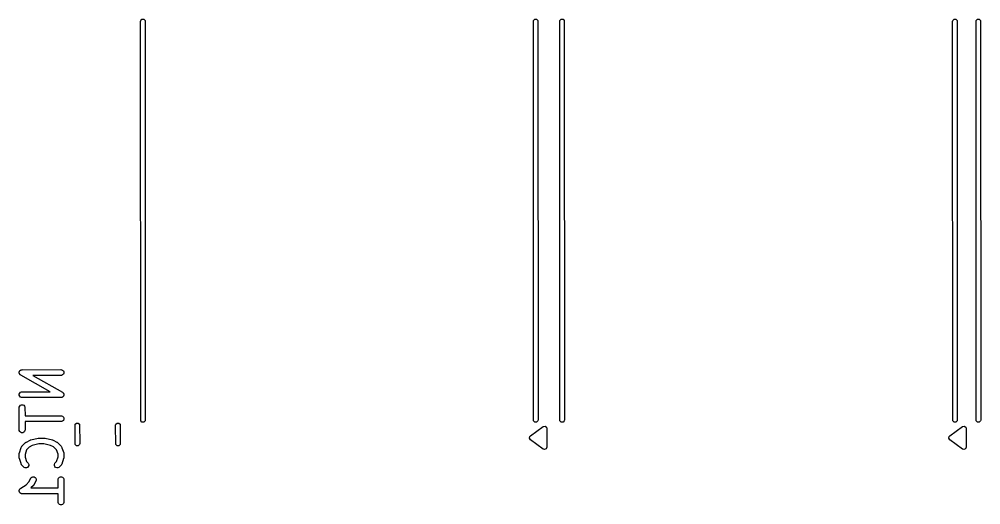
# Model space of a CAD drawing. Extents: x 208 to 341, y -149 to -108.
# Drawn here: x 208.08 to 232.85, y -121.31 to -108.8 of the extents above; entities that cross this region are included whole.
import ezdxf

# ---------------------------------------------------------------- set-up
doc = ezdxf.new("R2010")
doc.units = 0
doc.layers.add('BLACK', color=7, linetype='CONTINUOUS')

msp = doc.modelspace()

# ---------------------------------------------------------------- linework, layer by layer
at = {"layer": 'BLACK', "linetype": 'CONTINUOUS'}
for p, q in [((211.205, -108.86), (211.209567, -108.837039)), ((211.209567, -119.152961), (211.205, -108.86)), ((211.209567, -108.837039), (211.242039, -108.804567)), ((211.242039, -108.804567), (211.287961, -108.804567)), ((211.287961, -108.804567), (211.320433, -108.837039)), ((211.320433, -108.837039), (211.325, -119.13)), ((221.325, -108.86), (221.329567, -108.837039)), ((221.329567, -119.152961), (221.325, -108.86)), ((221.329567, -108.837039), (221.362039, -108.804567)), ((221.362039, -108.804567), (221.407961, -108.804567)), ((221.407961, -108.804567), (221.440433, -108.837039)), ((221.440433, -108.837039), (221.445, -119.13)), ((222.005, -108.86), (222.009567, -108.837039)), ((222.009567, -119.152961), (222.005, -108.86)), ((222.009567, -108.837039), (222.042039, -108.804567)), ((222.042039, -108.804567), (222.087961, -108.804567)), ((222.087961, -108.804567), (222.120433, -108.837039)), ((222.120433, -108.837039), (222.125, -119.13)), ((232.125, -108.86), (232.129567, -108.837039)), ((232.129567, -119.152961), (232.125, -108.86)), ((232.129567, -108.837039), (232.162039, -108.804567)), ((232.162039, -108.804567), (232.207961, -108.804567)), ((232.207961, -108.804567), (232.240433, -108.837039)), ((232.240433, -108.837039), (232.245, -119.13)), ((232.73, -108.86), (232.734567, -108.837039)), ((232.734567, -119.152961), (232.73, -108.86)), ((232.734567, -108.837039), (232.767039, -108.804567)), ((232.767039, -108.804567), (232.812961, -108.804567)), ((232.812961, -108.804567), (232.845433, -108.837039)), ((232.845433, -108.837039), (232.85, -119.13)), ((208.080002, -117.912382), (208.08126, -117.902485)), ((208.08126, -117.892511), (208.083089, -117.888095)), ((208.08126, -117.902485), (208.08126, -117.892511)), ((208.083089, -117.888095), (208.083692, -117.883352)), ((208.083692, -117.883352), (208.088642, -117.874687)), ((208.088642, -117.874687), (208.092459, -117.865475)), ((208.092459, -117.865475), (208.095837, -117.862096)), ((208.095837, -117.862096), (208.098211, -117.857943)), ((208.098211, -117.857943), (208.1061, -117.851833)), ((208.1061, -117.851833), (208.113151, -117.844783)), ((208.113151, -117.844783), (208.117567, -117.842953)), ((208.117567, -117.842953), (208.121348, -117.840026)), ((208.121348, -117.840026), (208.130971, -117.837401)), ((208.130971, -117.837401), (208.140187, -117.833584)), ((208.140187, -117.833584), (208.144992, -117.833577)), ((208.144992, -117.833577), (208.14958, -117.832326)), ((208.14958, -117.832326), (208.159263, -117.833556)), ((208.159263, -117.833556), (209.154819, -117.832143)), ((209.154819, -117.832143), (209.169451, -117.833584)), ((209.169451, -117.833584), (209.196487, -117.844783)), ((209.196487, -117.844783), (209.217179, -117.865475)), ((209.217179, -117.865475), (209.228378, -117.892511)), ((209.228378, -117.892511), (209.228378, -117.921775)), ((208.08126, -117.916994), (208.080002, -117.912382)), ((208.08126, -117.921775), (208.08126, -117.916994)), ((208.085077, -117.93099), (208.08126, -117.921775)), ((208.087702, -117.940614), (208.085077, -117.93099)), ((208.090629, -117.944394), (208.087702, -117.940614)), ((208.092459, -117.948811), (208.090629, -117.944394)), ((208.099509, -117.955861), (208.092459, -117.948811)), ((208.105619, -117.963751), (208.099509, -117.955861)), ((208.111751, -117.968103), (208.105619, -117.963751)), ((208.113151, -117.969503), (208.111751, -117.968103)), ((208.114525, -117.970072), (208.113151, -117.969503)), ((208.117609, -117.972261), (208.114525, -117.970072)), ((208.875267, -118.403968), (208.117609, -117.972261)), ((209.169451, -117.980702), (208.43437, -117.981745)), ((208.43437, -117.981745), (209.19203, -118.413453)), ((209.196487, -117.969503), (209.169451, -117.980702)), ((209.217179, -117.948811), (209.196487, -117.969503)), ((209.228378, -117.921775), (209.217179, -117.948811)), ((208.08126, -118.463939), (208.092459, -118.436903)), ((208.08126, -118.493203), (208.08126, -118.463939)), ((208.092459, -118.520239), (208.08126, -118.493203)), ((208.092459, -118.436903), (208.113151, -118.416211)), ((208.113151, -118.540931), (208.092459, -118.520239)), ((208.113151, -118.416211), (208.140187, -118.405012)), ((208.140187, -118.55213), (208.113151, -118.540931)), ((208.140187, -118.405012), (208.875267, -118.403968)), ((208.154819, -118.553571), (208.140187, -118.55213)), ((209.150374, -118.552157), (208.154819, -118.553571)), ((209.160058, -118.553388), (209.150374, -118.552157)), ((209.164645, -118.552136), (209.160058, -118.553388)), ((209.169451, -118.55213), (209.164645, -118.552136)), ((209.178666, -118.548312), (209.169451, -118.55213)), ((209.18829, -118.545688), (209.178666, -118.548312)), ((209.19207, -118.54276), (209.18829, -118.545688)), ((209.19203, -118.413453), (209.195114, -118.415642)), ((209.196487, -118.540931), (209.19207, -118.54276)), ((209.195114, -118.415642), (209.196487, -118.416211)), ((209.196487, -118.416211), (209.197884, -118.417608)), ((209.203537, -118.53388), (209.196487, -118.540931)), ((209.197884, -118.417608), (209.204019, -118.421963)), ((209.211427, -118.527771), (209.203537, -118.53388)), ((209.204019, -118.421963), (209.210127, -118.429851)), ((209.210127, -118.429851), (209.217179, -118.436903)), ((209.2138, -118.523617), (209.211427, -118.527771)), ((209.217179, -118.520239), (209.2138, -118.523617)), ((209.217179, -118.436903), (209.219009, -118.441321)), ((209.220995, -118.511026), (209.217179, -118.520239)), ((209.219009, -118.441321), (209.221936, -118.445101)), ((209.225946, -118.502362), (209.220995, -118.511026)), ((209.221936, -118.445101), (209.22456, -118.454722)), ((209.22456, -118.454722), (209.228378, -118.463939)), ((209.226548, -118.497618), (209.225946, -118.502362)), ((209.228378, -118.493203), (209.226548, -118.497618)), ((209.228378, -118.463939), (209.228378, -118.468719)), ((209.228378, -118.468719), (209.229636, -118.473332)), ((209.229636, -118.473332), (209.228378, -118.483228)), ((209.228378, -118.483228), (209.228378, -118.493203)), ((208.079819, -118.811905), (208.08126, -118.797273)), ((208.08126, -119.397965), (208.079819, -118.811905)), ((208.08126, -118.797273), (208.092459, -118.770237)), ((208.092459, -118.770237), (208.113151, -118.749545)), ((208.113151, -118.749545), (208.140187, -118.738346)), ((208.140187, -118.738346), (208.169451, -118.738346)), ((208.169451, -118.738346), (208.196487, -118.749545)), ((208.196487, -118.749545), (208.217179, -118.770237)), ((208.217179, -118.770237), (208.228378, -118.797273)), ((208.228378, -118.797273), (208.228935, -119.023933)), ((208.228935, -119.023933), (209.154819, -119.022619)), ((209.154819, -119.022619), (209.169451, -119.02406)), ((209.169451, -119.02406), (209.196487, -119.035259)), ((209.196487, -119.035259), (209.217179, -119.055951)), ((209.217179, -119.139287), (209.196487, -119.159979)), ((209.217179, -119.055951), (209.228378, -119.082987)), ((209.228378, -119.112251), (209.217179, -119.139287)), ((209.228378, -119.082987), (209.228378, -119.112251)), ((211.325, -119.13), (211.320433, -119.152961)), ((221.445, -119.13), (221.440433, -119.152961)), ((222.125, -119.13), (222.120433, -119.152961)), ((232.245, -119.13), (232.240433, -119.152961)), ((232.85, -119.13), (232.845433, -119.152961)), ((208.229819, -119.383333), (208.228378, -119.397965)), ((209.169451, -119.171178), (208.2293, -119.172513)), ((208.2293, -119.172513), (208.229819, -119.383333)), ((209.196487, -119.159979), (209.169451, -119.171178)), ((209.5175, -119.262742), (209.522067, -119.239781)), ((209.522067, -119.760219), (209.5175, -119.262742)), ((209.522067, -119.239781), (209.554539, -119.207309)), ((209.554539, -119.207309), (209.600461, -119.207309)), ((209.600461, -119.207309), (209.632933, -119.239781)), ((209.632933, -119.239781), (209.6375, -119.737258)), ((210.5625, -119.262742), (210.567067, -119.239781)), ((210.567067, -119.760219), (210.5625, -119.262742)), ((210.567067, -119.239781), (210.599539, -119.207309)), ((210.599539, -119.207309), (210.645461, -119.207309)), ((210.645461, -119.207309), (210.677933, -119.239781)), ((210.677933, -119.239781), (210.6825, -119.737258)), ((211.242039, -119.185433), (211.209567, -119.152961)), ((211.287961, -119.185433), (211.242039, -119.185433)), ((211.320433, -119.152961), (211.287961, -119.185433)), ((221.24971, -119.541476), (221.57971, -119.301476)), ((221.362039, -119.185433), (221.329567, -119.152961)), ((221.407961, -119.185433), (221.362039, -119.185433)), ((221.440433, -119.152961), (221.407961, -119.185433)), ((221.57971, -119.301476), (221.624358, -119.290734)), ((221.624358, -119.290734), (221.663524, -119.31471)), ((221.663524, -119.31471), (221.675, -119.35)), ((221.675, -119.35), (221.675, -119.83)), ((222.042039, -119.185433), (222.009567, -119.152961)), ((222.087961, -119.185433), (222.042039, -119.185433)), ((222.120433, -119.152961), (222.087961, -119.185433)), ((232.04971, -119.541476), (232.37971, -119.301476)), ((232.162039, -119.185433), (232.129567, -119.152961)), ((232.207961, -119.185433), (232.162039, -119.185433)), ((232.240433, -119.152961), (232.207961, -119.185433)), ((232.37971, -119.301476), (232.424358, -119.290734)), ((232.424358, -119.290734), (232.463524, -119.31471)), ((232.463524, -119.31471), (232.475, -119.35)), ((232.475, -119.35), (232.475, -119.83)), ((232.767039, -119.185433), (232.734567, -119.152961)), ((232.812961, -119.185433), (232.767039, -119.185433)), ((232.845433, -119.152961), (232.812961, -119.185433)), ((208.092459, -119.425001), (208.08126, -119.397965)), ((208.113151, -119.445693), (208.092459, -119.425001)), ((208.140187, -119.456892), (208.113151, -119.445693)), ((208.169451, -119.456892), (208.140187, -119.456892)), ((208.196487, -119.445693), (208.169451, -119.456892)), ((208.217179, -119.425001), (208.196487, -119.445693)), ((208.228378, -119.397965), (208.217179, -119.425001)), ((208.380501, -119.643804), (208.5652, -119.596287)), ((208.5652, -119.596287), (208.567736, -119.595911)), ((208.567736, -119.595911), (208.568758, -119.595489)), ((208.568758, -119.595489), (208.570719, -119.595471)), ((208.570719, -119.595471), (208.579744, -119.594137)), ((208.579744, -119.594137), (208.587667, -119.595315)), ((208.587667, -119.595315), (208.726247, -119.594048)), ((208.726247, -119.594048), (208.7288, -119.594299)), ((208.7288, -119.594299), (208.729893, -119.594137)), ((208.729893, -119.594137), (208.731764, -119.594591)), ((208.731764, -119.594591), (208.740879, -119.595489)), ((208.740879, -119.595489), (208.748547, -119.598665)), ((208.748547, -119.598665), (208.934913, -119.643906)), ((221.225734, -119.599358), (221.236476, -119.55471)), ((221.24971, -119.638524), (221.225734, -119.599358)), ((221.236476, -119.55471), (221.24971, -119.541476)), ((221.57971, -119.878524), (221.24971, -119.638524)), ((232.025734, -119.599358), (232.036476, -119.55471)), ((232.04971, -119.638524), (232.025734, -119.599358)), ((232.036476, -119.55471), (232.04971, -119.541476)), ((232.37971, -119.878524), (232.04971, -119.638524)), ((208.085138, -119.978385), (208.131287, -119.835807)), ((208.131287, -119.835807), (208.137281, -119.822382)), ((208.137281, -119.822382), (208.139046, -119.820346)), ((208.139046, -119.820346), (208.140078, -119.817856)), ((208.140078, -119.817856), (208.149826, -119.807917)), ((208.149826, -119.807917), (208.156455, -119.800275)), ((208.156455, -119.800275), (208.158158, -119.799423)), ((208.158158, -119.799423), (208.244643, -119.711253)), ((208.244643, -119.711253), (208.250393, -119.706532)), ((208.250393, -119.706532), (208.251692, -119.705036)), ((208.251692, -119.705036), (208.253102, -119.704309)), ((208.253102, -119.704309), (208.256008, -119.701925)), ((208.256008, -119.701925), (208.264823, -119.698273)), ((208.264823, -119.698273), (208.359373, -119.649585)), ((208.33908, -119.827318), (208.26629, -119.901527)), ((208.414215, -119.788627), (208.33908, -119.827318)), ((208.359373, -119.649585), (208.360442, -119.649175)), ((208.360442, -119.649175), (208.360878, -119.648853)), ((208.360878, -119.648853), (208.362121, -119.648533)), ((208.362121, -119.648533), (208.373104, -119.64433)), ((208.373104, -119.64433), (208.380501, -119.643804)), ((208.587645, -119.744009), (208.414215, -119.788627)), ((208.712417, -119.742867), (208.587645, -119.744009)), ((208.88554, -119.784893), (208.712417, -119.742867)), ((208.96535, -119.823619), (208.88554, -119.784893)), ((208.934913, -119.643906), (208.935992, -119.644291)), ((208.935992, -119.644291), (208.936532, -119.64433)), ((208.936532, -119.64433), (208.937739, -119.644915)), ((208.937739, -119.644915), (208.948759, -119.648853)), ((208.948759, -119.648853), (208.95427, -119.652937)), ((208.95427, -119.652937), (209.045502, -119.697204)), ((209.041076, -119.897896), (208.96535, -119.823619)), ((209.045502, -119.697204), (209.051798, -119.701167)), ((209.051798, -119.701167), (209.053628, -119.701925)), ((209.053628, -119.701925), (209.054748, -119.703023)), ((209.054748, -119.703023), (209.057945, -119.705036)), ((209.057945, -119.705036), (209.064468, -119.712558)), ((209.064468, -119.712558), (209.160233, -119.806491)), ((209.160233, -119.806491), (209.169561, -119.817856)), ((209.169561, -119.817856), (209.170592, -119.820346)), ((209.170592, -119.820346), (209.172357, -119.822381)), ((209.172357, -119.822381), (209.176802, -119.835339)), ((209.176802, -119.835339), (209.180759, -119.844892)), ((209.180759, -119.844892), (209.180759, -119.846872)), ((209.180759, -119.846872), (209.22597, -119.978663)), ((209.554539, -119.792691), (209.522067, -119.760219)), ((209.600461, -119.792691), (209.554539, -119.792691)), ((209.632933, -119.760219), (209.600461, -119.792691)), ((209.6375, -119.737258), (209.632933, -119.760219)), ((210.599539, -119.792691), (210.567067, -119.760219)), ((210.645461, -119.792691), (210.599539, -119.792691)), ((210.677933, -119.760219), (210.645461, -119.792691)), ((210.6825, -119.737258), (210.677933, -119.760219)), ((221.615, -119.89), (221.57971, -119.878524)), ((221.657426, -119.872426), (221.615, -119.89)), ((221.675, -119.83), (221.657426, -119.872426)), ((232.415, -119.89), (232.37971, -119.878524)), ((232.457426, -119.872426), (232.415, -119.89)), ((232.475, -119.83), (232.457426, -119.872426)), ((208.079819, -120.002381), (208.080548, -119.994975)), ((208.081069, -120.097698), (208.079819, -120.002381)), ((208.080408, -119.993001), (208.080889, -119.991514)), ((208.080548, -119.994975), (208.080408, -119.993001)), ((208.080408, -120.106999), (208.081069, -120.097698)), ((208.081239, -120.110653), (208.080408, -120.106999)), ((208.080889, -119.991514), (208.08126, -119.987749)), ((208.08126, -120.112251), (208.081239, -120.110653)), ((208.08126, -119.987749), (208.085138, -119.978385)), ((208.082018, -120.114082), (208.08126, -120.112251)), ((208.083668, -120.121336), (208.082018, -120.114082)), ((208.128879, -120.253126), (208.083668, -120.121336)), ((208.26629, -119.901527), (208.228767, -120.017454)), ((208.228767, -120.017454), (208.229703, -120.088832)), ((208.229703, -120.088832), (208.268368, -120.20154)), ((209.079934, -120.011166), (209.041076, -119.897896)), ((209.043262, -120.198737), (209.08087, -120.082545)), ((209.08087, -120.082545), (209.079934, -120.011166)), ((209.2245, -120.121611), (209.178351, -120.264193)), ((209.228378, -120.112251), (209.2245, -120.121611)), ((209.22597, -119.978663), (209.227619, -119.985918)), ((209.227619, -119.985918), (209.228378, -119.987749)), ((209.228378, -119.987749), (209.228398, -119.989345)), ((209.228748, -120.108487), (209.228378, -120.112251)), ((209.228398, -119.989345), (209.22923, -119.993)), ((209.22923, -119.993), (209.228568, -120.0023)), ((209.228568, -120.0023), (209.229819, -120.097619)), ((209.22923, -120.107), (209.228748, -120.108487)), ((209.229819, -120.097619), (209.229089, -120.105025)), ((209.229089, -120.105025), (209.22923, -120.107)), ((208.128879, -120.255107), (208.128879, -120.253126)), ((208.132834, -120.264656), (208.128879, -120.255107)), ((208.137281, -120.277618), (208.132834, -120.264656)), ((208.139046, -120.279653), (208.137281, -120.277618)), ((208.140078, -120.282144), (208.139046, -120.279653)), ((208.149405, -120.293509), (208.140078, -120.282144)), ((208.208389, -120.350455), (208.149405, -120.293509)), ((208.235425, -120.361654), (208.208389, -120.350455)), ((208.264688, -120.361654), (208.235425, -120.361654)), ((208.291724, -120.350455), (208.264688, -120.361654)), ((208.268368, -120.20154), (208.30309, -120.235062)), ((208.312417, -120.329762), (208.291724, -120.350455)), ((208.30309, -120.235062), (208.312417, -120.246427)), ((208.312417, -120.246427), (208.323616, -120.273463)), ((208.323616, -120.302726), (208.312417, -120.329762)), ((208.323616, -120.273463), (208.323616, -120.302726)), ((208.986021, -120.273463), (208.99722, -120.246427)), ((208.986021, -120.302726), (208.986021, -120.273463)), ((208.997219, -120.329762), (208.986021, -120.302726)), ((209.017912, -120.350455), (208.997219, -120.329762)), ((208.99722, -120.246427), (209.043262, -120.198737)), ((209.044948, -120.361654), (209.017912, -120.350455)), ((209.074211, -120.361654), (209.044948, -120.361654)), ((209.101247, -120.350456), (209.074211, -120.361654)), ((209.112612, -120.341129), (209.101247, -120.350456)), ((209.152027, -120.300303), (209.112612, -120.341129)), ((209.153183, -120.299726), (209.152027, -120.300303)), ((209.158466, -120.293634), (209.153183, -120.299726)), ((209.16956, -120.282144), (209.158466, -120.293634)), ((209.17059, -120.279655), (209.16956, -120.282144)), ((209.172357, -120.277619), (209.17059, -120.279655)), ((209.178351, -120.264193), (209.172357, -120.277619)), ((208.373451, -120.635507), (208.381283, -120.623064)), ((208.381283, -120.623064), (208.403391, -120.603891)), ((208.403391, -120.603891), (208.431152, -120.594637)), ((208.431152, -120.594637), (208.460342, -120.596711)), ((208.460342, -120.596711), (208.486517, -120.609799)), ((208.486517, -120.609799), (208.50569, -120.631906)), ((209.08126, -120.654416), (209.092459, -120.62738)), ((209.092459, -120.62738), (209.113151, -120.606688)), ((209.113151, -120.606688), (209.140187, -120.595489)), ((209.140187, -120.595489), (209.169451, -120.595489)), ((209.169451, -120.595489), (209.196487, -120.606688)), ((209.196487, -120.606688), (209.217179, -120.62738)), ((209.217179, -120.62738), (209.228378, -120.654416)), ((208.119238, -120.88988), (208.254825, -120.797966)), ((208.254825, -120.797966), (208.333581, -120.717675)), ((208.333581, -120.717675), (208.373451, -120.635507)), ((208.444646, -120.816789), (208.3818, -120.880859)), ((208.452164, -120.81027), (208.444646, -120.816789)), ((208.454174, -120.807076), (208.452164, -120.81027)), ((208.455275, -120.805954), (208.454174, -120.807076)), ((208.456033, -120.804121), (208.455275, -120.805954)), ((208.459996, -120.797827), (208.456033, -120.804121)), ((208.51287, -120.688858), (208.459996, -120.797827)), ((208.50569, -120.631906), (208.514944, -120.659668)), ((208.514944, -120.659668), (208.51287, -120.688858)), ((209.079819, -120.669048), (209.08126, -120.654416)), ((209.080337, -120.879867), (209.079819, -120.669048)), ((209.228378, -120.654416), (209.229819, -121.240476)), ((208.079819, -120.954683), (208.08126, -120.947478)), ((208.08126, -120.961967), (208.079819, -120.954683)), ((208.08126, -120.94013), (208.084101, -120.933269)), ((208.08126, -120.947478), (208.08126, -120.94013)), ((208.08126, -120.969394), (208.08126, -120.961967)), ((208.084072, -120.976182), (208.08126, -120.969394)), ((208.085498, -120.983391), (208.084072, -120.976182)), ((208.084101, -120.933269), (208.085558, -120.925989)), ((208.089617, -120.989569), (208.085498, -120.983391)), ((208.085558, -120.925989), (208.089646, -120.919883)), ((208.092459, -120.99643), (208.089617, -120.989569)), ((208.089646, -120.919883), (208.092459, -120.913094)), ((208.092459, -120.913094), (208.097709, -120.907843)), ((208.097654, -121.001625), (208.092459, -120.99643)), ((208.101731, -121.00774), (208.097654, -121.001625)), ((208.097709, -120.907843), (208.101841, -120.901674)), ((208.1079, -121.011871), (208.101731, -121.00774)), ((208.101841, -120.901674), (208.108168, -120.897384)), ((208.113151, -121.017122), (208.1079, -121.011871)), ((208.108168, -120.897384), (208.113151, -120.892402)), ((208.113151, -120.892402), (208.119238, -120.88988)), ((208.11994, -121.019934), (208.113151, -121.017122)), ((208.126046, -121.024023), (208.11994, -121.019934)), ((208.133326, -121.025479), (208.126046, -121.024023)), ((208.140187, -121.028321), (208.133326, -121.025479)), ((208.154663, -121.029746), (208.140187, -121.028321)), ((208.15474, -121.029762), (208.154663, -121.029746)), ((208.154766, -121.029756), (208.15474, -121.029762)), ((208.154819, -121.029762), (208.154766, -121.029756)), ((209.080702, -121.028447), (208.154819, -121.029762)), ((208.3818, -120.880859), (209.080337, -120.879867)), ((209.08126, -121.255108), (209.080702, -121.028447)), ((209.092459, -121.282144), (209.08126, -121.255108)), ((209.113151, -121.302836), (209.092459, -121.282144)), ((209.140187, -121.314035), (209.113151, -121.302836)), ((209.169451, -121.314035), (209.140187, -121.314035)), ((209.196487, -121.302836), (209.169451, -121.314035)), ((209.217179, -121.282144), (209.196487, -121.302836)), ((209.228378, -121.255108), (209.217179, -121.282144)), ((209.229819, -121.240476), (209.228378, -121.255108))]:
    msp.add_line(p, q, dxfattribs=at)

doc.saveas('drawing.dxf')
